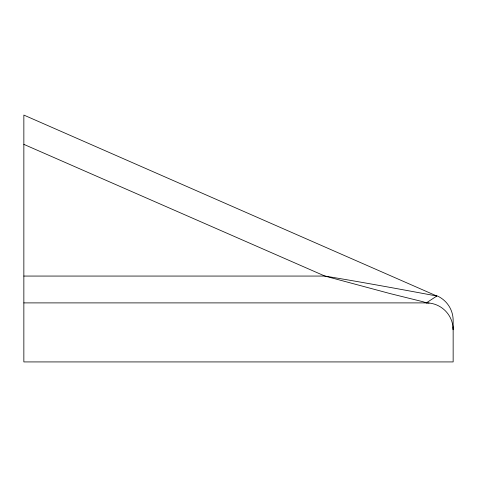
<?xml version="1.0" encoding="UTF-8"?>
<svg xmlns="http://www.w3.org/2000/svg" width="477" height="477" viewBox="0 0 477 477"><rect width="100%" height="100%" fill="white"/><g stroke="black" fill="none" stroke-linecap="round" stroke-linejoin="round"><path stroke-width="0.72" d="M23.85 302.895L426.319 302.895L437.075 295.859A26.825 26.825 0 0 1 453.15 320.443L453.15 361.924L23.85 361.924L23.85 115.076L436.843 296.026C399.66 289.098 362.281 282.211 324.879 276.064L23.85 276.064M23.85 144.364L324.879 276.064L390.311 293.641L423.212 301.786L426.319 302.895L429.061 303.032M453.013 326.983L453.15 329.726A26.831 26.831 0 0 0 426.319 302.895"/></g></svg>
